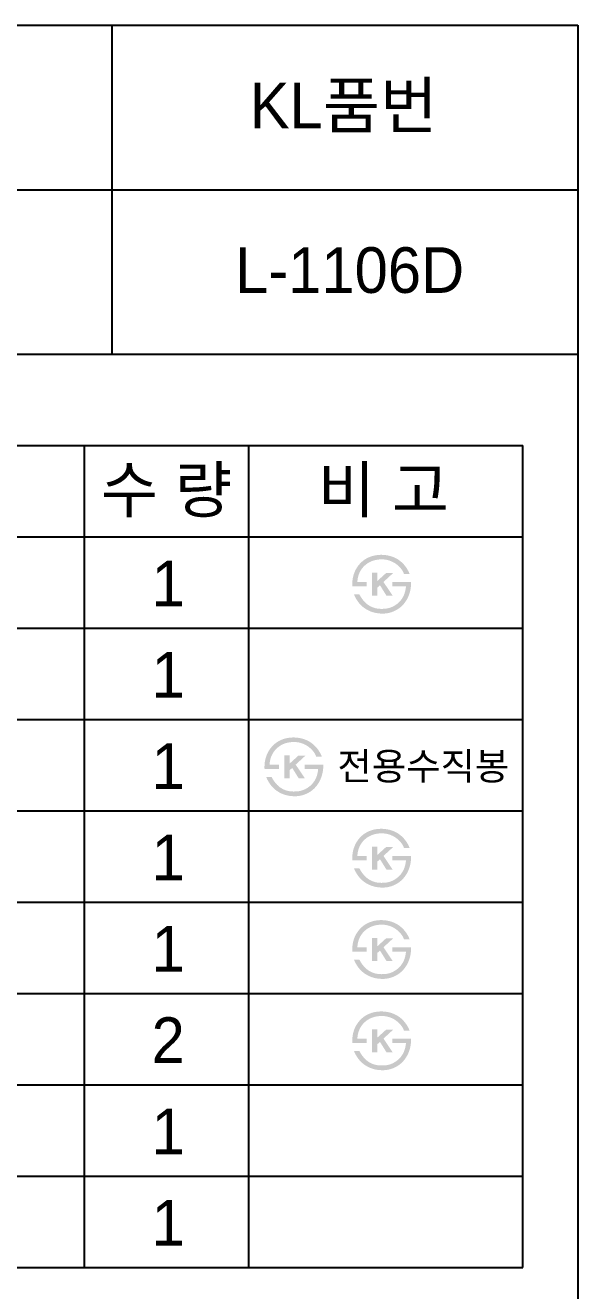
# Model space of a CAD drawing. Header units: millimetres. Extents: x 0 to 5723, y -67 to 2530.
# Drawn here: x 5421 to 5723, y 1837 to 2530 of the extents above; entities that cross this region are included whole.
import ezdxf
from ezdxf.enums import TextEntityAlignment as Align

# ---------------------------------------------------------------- set-up
doc = ezdxf.new("R2010")
doc.units = ezdxf.units.MM
doc.layers.add('TEXT', color=7, linetype='Continuous')
doc.layers.add('도각라인', color=255, linetype='Continuous')
doc.styles.add('타이틀', font='H2GTRM.TTF', dxfattribs={"height": 25})

msp = doc.modelspace()

# ---------------------------------------------------------------- hatches: boundary and pattern name
at = {"layer": 'TEXT'}
for points in [[(5600.05, 2222.79), (5600.03, 2223.2), (5600.02, 2223.61), (5600.02, 2224.02), (5600.02, 2224.42), (5600.04, 2224.83), (5600.06, 2225.23), (5600.09, 2225.63), (5600.13, 2226.03), (5600.18, 2226.42), (5600.24, 2226.82), (5600.31, 2227.21), (5600.38, 2227.6), (5600.46, 2227.99), (5600.55, 2228.37), (5600.65, 2228.76), (5600.76, 2229.14), (5600.88, 2229.52), (5601.01, 2229.9), (5601.15, 2230.28), (5601.3, 2230.65), (5601.45, 2231.01), (5601.61, 2231.37), (5601.78, 2231.72), (5601.96, 2232.07), (5602.15, 2232.41), (5602.35, 2232.74), (5602.55, 2233.07), (5602.76, 2233.39), (5602.98, 2233.71), (5603.21, 2234.02), (5603.45, 2234.32), (5603.95, 2234.94), (5604.22, 2235.24), (5604.5, 2235.54), (5604.78, 2235.83), (5605.07, 2236.1), (5605.36, 2236.37), (5605.67, 2236.63), (5605.98, 2236.88), (5606.3, 2237.12), (5606.62, 2237.36), (5606.95, 2237.58), (5607.29, 2237.79), (5607.64, 2238), (5607.99, 2238.2), (5608.35, 2238.38), (5608.72, 2238.56), (5609.12, 2238.74), (5609.53, 2238.91), (5609.94, 2239.07), (5610.37, 2239.22), (5610.79, 2239.36), (5611.23, 2239.48), (5611.66, 2239.59), (5612.11, 2239.7), (5612.56, 2239.79), (5613.02, 2239.87), (5613.48, 2239.93), (5613.95, 2239.99), (5614.43, 2240.03), (5614.91, 2240.07), (5615.4, 2240.09), (5615.89, 2240.1), (5616.65, 2240.08), (5617.03, 2240.06), (5617.4, 2240.03), (5617.77, 2240), (5618.13, 2239.96), (5618.49, 2239.91), (5618.85, 2239.86), (5619.2, 2239.8), (5619.55, 2239.74), (5619.89, 2239.66), (5620.23, 2239.59), (5620.57, 2239.5), (5620.9, 2239.41), (5621.23, 2239.32), (5621.56, 2239.21), (5621.88, 2239.1), (5622.2, 2238.99), (5622.51, 2238.87), (5622.82, 2238.74), (5623.13, 2238.6), (5623.43, 2238.46), (5623.73, 2238.31), (5624.03, 2238.16), (5624.32, 2238), (5624.61, 2237.83), (5624.89, 2237.66), (5625.17, 2237.48), (5625.45, 2237.29), (5625.72, 2237.1), (5625.99, 2236.9), (5626.25, 2236.7), (5626.67, 2236.35), (5627.08, 2236), (5627.48, 2235.62), (5627.86, 2235.24), (5628.23, 2234.84), (5628.59, 2234.42), (5628.93, 2234), (5629.26, 2233.56), (5629.58, 2233.1), (5629.89, 2232.63), (5630.19, 2232.15), (5630.47, 2231.65), (5630.74, 2231.14), (5630.99, 2230.62), (5631.24, 2230.08), (5631.47, 2229.53), (5631.47, 2229.53), (5628.37, 2229.53), (5628.37, 2229.53), (5628.31, 2229.71), (5628.24, 2229.88), (5628.17, 2230.06), (5628.1, 2230.23), (5628.02, 2230.4), (5627.94, 2230.57), (5627.86, 2230.74), (5627.77, 2230.91), (5627.68, 2231.08), (5627.59, 2231.25), (5627.49, 2231.41), (5627.38, 2231.58), (5627.28, 2231.74), (5627.16, 2231.91), (5627.05, 2232.07), (5626.93, 2232.23), (5626.81, 2232.39), (5626.68, 2232.55), (5626.42, 2232.87), (5626.14, 2233.19), (5625.84, 2233.5), (5625.53, 2233.81), (5625.2, 2234.11), (5624.86, 2234.41), (5624.5, 2234.71), (5624.27, 2234.89), (5624.04, 2235.06), (5623.8, 2235.23), (5623.57, 2235.39), (5623.33, 2235.54), (5623.09, 2235.69), (5622.85, 2235.84), (5622.6, 2235.97), (5622.35, 2236.11), (5622.11, 2236.23), (5621.86, 2236.35), (5621.6, 2236.47), (5621.35, 2236.58), (5621.09, 2236.68), (5620.84, 2236.78), (5620.58, 2236.88), (5620.32, 2236.96), (5620.05, 2237.05), (5619.79, 2237.12), (5619.52, 2237.19), (5619.25, 2237.26), (5618.98, 2237.32), (5618.71, 2237.37), (5618.43, 2237.42), (5618.16, 2237.46), (5617.88, 2237.5), (5617.6, 2237.53), (5617.31, 2237.55), (5617.03, 2237.57), (5616.74, 2237.59), (5616.46, 2237.6), (5616.17, 2237.6), (5615.82, 2237.6), (5615.47, 2237.59), (5615.13, 2237.57), (5614.8, 2237.55), (5614.46, 2237.52), (5614.14, 2237.48), (5613.81, 2237.44), (5613.49, 2237.39), (5613.17, 2237.33), (5612.86, 2237.27), (5612.55, 2237.2), (5612.24, 2237.13), (5611.94, 2237.05), (5611.64, 2236.96), (5611.34, 2236.86), (5611.05, 2236.76), (5610.76, 2236.66), (5610.48, 2236.54), (5610.2, 2236.42), (5609.92, 2236.29), (5609.65, 2236.16), (5609.38, 2236.02), (5609.11, 2235.87), (5608.85, 2235.72), (5608.59, 2235.56), (5608.34, 2235.39), (5608.09, 2235.22), (5607.84, 2235.04), (5607.6, 2234.86), (5607.36, 2234.66), (5607.12, 2234.46), (5606.89, 2234.26), (5606.66, 2234.04), (5606.43, 2233.82), (5606.21, 2233.59), (5606, 2233.36), (5605.79, 2233.13), (5605.59, 2232.89), (5605.4, 2232.64), (5605.21, 2232.39), (5605.04, 2232.14), (5604.86, 2231.89), (5604.7, 2231.62), (5604.54, 2231.36), (5604.39, 2231.09), (5604.24, 2230.82), (5604.11, 2230.54), (5603.97, 2230.25), (5603.85, 2229.97), (5603.73, 2229.68), (5603.62, 2229.38), (5603.52, 2229.08), (5603.42, 2228.78), (5603.33, 2228.47), (5603.25, 2228.15), (5603.17, 2227.84), (5603.1, 2227.51), (5603.04, 2227.19), (5602.98, 2226.86), (5602.93, 2226.52), (5602.89, 2226.18), (5602.85, 2225.84), (5602.82, 2225.49), (5602.8, 2225.14), (5602.8, 2225.14), (5607.98, 2225.14), (5607.98, 2225.14), (5607.98, 2225.14), (5607.98, 2222.79), (5607.98, 2222.79), (5607.98, 2222.79), (5600.05, 2222.79)], [(5632.22, 2225.14), (5632.22, 2224.7), (5632.22, 2224.26), (5632.2, 2223.83), (5632.18, 2223.4), (5632.15, 2222.97), (5632.11, 2222.54), (5632.05, 2222.12), (5631.99, 2221.69), (5631.92, 2221.28), (5631.84, 2220.86), (5631.75, 2220.44), (5631.66, 2220.03), (5631.55, 2219.62), (5631.43, 2219.22), (5631.3, 2218.81), (5631.17, 2218.41), (5631.03, 2218.03), (5630.88, 2217.65), (5630.72, 2217.27), (5630.56, 2216.9), (5630.39, 2216.54), (5630.21, 2216.18), (5630.02, 2215.83), (5629.83, 2215.49), (5629.62, 2215.15), (5629.41, 2214.81), (5629.19, 2214.49), (5628.97, 2214.16), (5628.73, 2213.85), (5628.49, 2213.54), (5628.24, 2213.23), (5627.98, 2212.93), (5627.71, 2212.64), (5627.43, 2212.36), (5627.15, 2212.08), (5626.87, 2211.82), (5626.58, 2211.56), (5626.28, 2211.31), (5625.98, 2211.07), (5625.67, 2210.84), (5625.35, 2210.61), (5625.03, 2210.4), (5624.71, 2210.19), (5624.38, 2209.99), (5624.04, 2209.8), (5623.7, 2209.62), (5623.35, 2209.45), (5622.99, 2209.28), (5622.63, 2209.12), (5622.26, 2208.97), (5621.88, 2208.82), (5621.51, 2208.69), (5621.13, 2208.57), (5620.75, 2208.46), (5620.36, 2208.36), (5619.98, 2208.27), (5619.59, 2208.19), (5619.19, 2208.12), (5618.8, 2208.06), (5618.4, 2208.02), (5618, 2207.98), (5617.59, 2207.95), (5617.18, 2207.94), (5616.77, 2207.93), (5616.11, 2207.94), (5615.45, 2207.96), (5614.81, 2208.01), (5614.17, 2208.08), (5613.55, 2208.17), (5613.24, 2208.22), (5612.93, 2208.28), (5612.63, 2208.34), (5612.33, 2208.4), (5612.03, 2208.48), (5611.74, 2208.55), (5611.45, 2208.64), (5611.16, 2208.73), (5610.87, 2208.82), (5610.58, 2208.92), (5610.3, 2209.02), (5610.02, 2209.13), (5609.74, 2209.24), (5609.47, 2209.36), (5609.2, 2209.48), (5608.93, 2209.61), (5608.66, 2209.75), (5608.39, 2209.89), (5608.13, 2210.03), (5607.87, 2210.18), (5607.62, 2210.34), (5607.09, 2210.67), (5606.83, 2210.85), (5606.57, 2211.03), (5606.32, 2211.22), (5606.07, 2211.41), (5605.82, 2211.61), (5605.58, 2211.81), (5605.34, 2212.02), (5605.11, 2212.24), (5604.88, 2212.45), (5604.66, 2212.68), (5604.44, 2212.9), (5604.22, 2213.14), (5604.01, 2213.37), (5603.8, 2213.62), (5603.6, 2213.86), (5603.4, 2214.12), (5603.21, 2214.37), (5603.02, 2214.63), (5602.84, 2214.9), (5602.66, 2215.17), (5602.48, 2215.45), (5602.31, 2215.73), (5602.14, 2216.02), (5601.98, 2216.31), (5601.82, 2216.61), (5601.66, 2216.91), (5601.51, 2217.21), (5601.22, 2217.84), (5600.95, 2218.49), (5600.95, 2218.49), (5603.9, 2218.49), (5603.9, 2218.49), (5604.13, 2218.06), (5604.36, 2217.65), (5604.6, 2217.25), (5604.84, 2216.86), (5605.09, 2216.48), (5605.35, 2216.11), (5605.6, 2215.75), (5605.87, 2215.41), (5606.14, 2215.08), (5606.41, 2214.76), (5606.69, 2214.45), (5606.98, 2214.15), (5607.27, 2213.87), (5607.57, 2213.6), (5607.87, 2213.33), (5608.17, 2213.08), (5608.4, 2212.91), (5608.63, 2212.74), (5608.86, 2212.58), (5609.09, 2212.43), (5609.33, 2212.28), (5609.57, 2212.14), (5609.81, 2212), (5610.06, 2211.87), (5610.31, 2211.74), (5610.56, 2211.63), (5610.81, 2211.51), (5611.07, 2211.41), (5611.33, 2211.31), (5611.59, 2211.21), (5611.86, 2211.12), (5612.13, 2211.04), (5612.4, 2210.96), (5612.67, 2210.89), (5612.95, 2210.83), (5613.23, 2210.77), (5613.51, 2210.72), (5613.79, 2210.67), (5614.08, 2210.63), (5614.37, 2210.59), (5614.66, 2210.57), (5614.96, 2210.54), (5615.26, 2210.53), (5615.56, 2210.52), (5615.86, 2210.51), (5616.17, 2210.51), (5616.48, 2210.52), (5617.34, 2210.54), (5617.61, 2210.56), (5617.88, 2210.58), (5618.15, 2210.6), (5618.42, 2210.63), (5618.68, 2210.67), (5618.95, 2210.71), (5619.21, 2210.76), (5619.47, 2210.81), (5619.73, 2210.87), (5619.99, 2210.93), (5620.24, 2211), (5620.49, 2211.08), (5620.75, 2211.16), (5621, 2211.25), (5621.25, 2211.34), (5621.49, 2211.44), (5621.74, 2211.54), (5621.98, 2211.65), (5622.22, 2211.76), (5622.46, 2211.88), (5622.7, 2212.01), (5622.94, 2212.14), (5623.17, 2212.27), (5623.41, 2212.42), (5623.64, 2212.56), (5623.87, 2212.72), (5624.1, 2212.88), (5624.32, 2213.04), (5624.55, 2213.21), (5624.77, 2213.38), (5625.03, 2213.6), (5625.28, 2213.82), (5625.52, 2214.05), (5625.75, 2214.28), (5625.98, 2214.51), (5626.2, 2214.76), (5626.41, 2215), (5626.62, 2215.25), (5626.82, 2215.51), (5627.01, 2215.77), (5627.19, 2216.04), (5627.37, 2216.31), (5627.54, 2216.58), (5627.71, 2216.86), (5627.86, 2217.15), (5628.01, 2217.44), (5628.15, 2217.74), (5628.29, 2218.04), (5628.41, 2218.35), (5628.53, 2218.66), (5628.65, 2218.97), (5628.75, 2219.3), (5628.85, 2219.62), (5628.94, 2219.95), (5629.03, 2220.29), (5629.1, 2220.63), (5629.17, 2220.98), (5629.24, 2221.33), (5629.29, 2221.69), (5629.34, 2222.05), (5629.38, 2222.42), (5629.42, 2222.79), (5629.42, 2222.79), (5621.99, 2222.79), (5621.99, 2222.79), (5621.99, 2222.79), (5621.99, 2225.14), (5621.99, 2225.14), (5621.99, 2225.14), (5632.22, 2225.14)], [(5613.81, 2225.83), (5618.61, 2230.18), (5622.48, 2230.18), (5617.11, 2225.23), (5622.14, 2217.72), (5618.76, 2217.72), (5615.2, 2223.43), (5613.81, 2222.19), (5613.81, 2217.72), (5610.86, 2217.72), (5610.86, 2230.29), (5613.81, 2230.29)], [(5551.98, 2122.79), (5551.96, 2123.2), (5551.95, 2123.61), (5551.95, 2124.02), (5551.96, 2124.42), (5551.97, 2124.83), (5552, 2125.23), (5552.03, 2125.63), (5552.07, 2126.03), (5552.12, 2126.42), (5552.17, 2126.82), (5552.24, 2127.21), (5552.31, 2127.6), (5552.4, 2127.99), (5552.49, 2128.37), (5552.59, 2128.76), (5552.7, 2129.14), (5552.82, 2129.52), (5552.95, 2129.9), (5553.08, 2130.28), (5553.23, 2130.65), (5553.38, 2131.01), (5553.55, 2131.37), (5553.72, 2131.72), (5553.9, 2132.07), (5554.08, 2132.41), (5554.28, 2132.74), (5554.48, 2133.07), (5554.69, 2133.39), (5554.91, 2133.71), (5555.14, 2134.02), (5555.38, 2134.32), (5555.88, 2134.94), (5556.15, 2135.24), (5556.43, 2135.54), (5556.71, 2135.83), (5557, 2136.1), (5557.3, 2136.37), (5557.6, 2136.63), (5557.91, 2136.88), (5558.23, 2137.12), (5558.55, 2137.36), (5558.89, 2137.58), (5559.22, 2137.79), (5559.57, 2138), (5559.92, 2138.2), (5560.28, 2138.38), (5560.65, 2138.56), (5561.05, 2138.74), (5561.46, 2138.91), (5561.88, 2139.07), (5562.3, 2139.22), (5562.72, 2139.36), (5563.16, 2139.48), (5563.6, 2139.59), (5564.04, 2139.7), (5564.49, 2139.79), (5564.95, 2139.87), (5565.41, 2139.93), (5565.88, 2139.99), (5566.36, 2140.03), (5566.84, 2140.07), (5567.33, 2140.09), (5567.82, 2140.1), (5568.58, 2140.08), (5568.96, 2140.06), (5569.33, 2140.03), (5569.7, 2140), (5570.06, 2139.96), (5570.42, 2139.91), (5570.78, 2139.86), (5571.13, 2139.8), (5571.48, 2139.74), (5571.82, 2139.66), (5572.16, 2139.59), (5572.5, 2139.5), (5572.83, 2139.41), (5573.16, 2139.32), (5573.49, 2139.21), (5573.81, 2139.1), (5574.13, 2138.99), (5574.44, 2138.87), (5574.75, 2138.74), (5575.06, 2138.6), (5575.36, 2138.46), (5575.66, 2138.31), (5575.96, 2138.16), (5576.25, 2138), (5576.54, 2137.83), (5576.82, 2137.66), (5577.1, 2137.48), (5577.38, 2137.29), (5577.65, 2137.1), (5577.92, 2136.9), (5578.19, 2136.7), (5578.61, 2136.35), (5579.01, 2136), (5579.41, 2135.62), (5579.79, 2135.24), (5580.16, 2134.84), (5580.52, 2134.42), (5580.86, 2134), (5581.2, 2133.56), (5581.52, 2133.1), (5581.82, 2132.63), (5582.12, 2132.15), (5582.4, 2131.65), (5582.67, 2131.14), (5582.93, 2130.62), (5583.17, 2130.08), (5583.4, 2129.53), (5583.4, 2129.53), (5580.3, 2129.53), (5580.3, 2129.53), (5580.24, 2129.71), (5580.17, 2129.88), (5580.11, 2130.06), (5580.03, 2130.23), (5579.96, 2130.4), (5579.88, 2130.57), (5579.79, 2130.74), (5579.71, 2130.91), (5579.61, 2131.08), (5579.52, 2131.25), (5579.42, 2131.41), (5579.32, 2131.58), (5579.21, 2131.74), (5579.1, 2131.91), (5578.98, 2132.07), (5578.86, 2132.23), (5578.74, 2132.39), (5578.61, 2132.55), (5578.35, 2132.87), (5578.07, 2133.19), (5577.77, 2133.5), (5577.46, 2133.81), (5577.14, 2134.11), (5576.79, 2134.41), (5576.43, 2134.71), (5576.2, 2134.89), (5575.97, 2135.06), (5575.74, 2135.23), (5575.5, 2135.39), (5575.26, 2135.54), (5575.02, 2135.69), (5574.78, 2135.84), (5574.53, 2135.97), (5574.29, 2136.11), (5574.04, 2136.23), (5573.79, 2136.35), (5573.54, 2136.47), (5573.28, 2136.58), (5573.03, 2136.68), (5572.77, 2136.78), (5572.51, 2136.88), (5572.25, 2136.96), (5571.99, 2137.05), (5571.72, 2137.12), (5571.45, 2137.19), (5571.18, 2137.26), (5570.91, 2137.32), (5570.64, 2137.37), (5570.36, 2137.42), (5570.09, 2137.46), (5569.81, 2137.5), (5569.53, 2137.53), (5569.25, 2137.55), (5568.96, 2137.57), (5568.68, 2137.59), (5568.39, 2137.6), (5568.1, 2137.6), (5567.75, 2137.6), (5567.41, 2137.59), (5567.07, 2137.57), (5566.73, 2137.55), (5566.4, 2137.52), (5566.07, 2137.48), (5565.74, 2137.44), (5565.42, 2137.39), (5565.1, 2137.33), (5564.79, 2137.27), (5564.48, 2137.2), (5564.17, 2137.13), (5563.87, 2137.05), (5563.57, 2136.96), (5563.27, 2136.86), (5562.98, 2136.76), (5562.69, 2136.66), (5562.41, 2136.54), (5562.13, 2136.42), (5561.85, 2136.29), (5561.58, 2136.16), (5561.31, 2136.02), (5561.05, 2135.87), (5560.78, 2135.72), (5560.53, 2135.56), (5560.27, 2135.39), (5560.02, 2135.22), (5559.77, 2135.04), (5559.53, 2134.86), (5559.29, 2134.66), (5559.06, 2134.46), (5558.82, 2134.26), (5558.59, 2134.04), (5558.36, 2133.82), (5558.14, 2133.59), (5557.93, 2133.36), (5557.73, 2133.13), (5557.53, 2132.89), (5557.33, 2132.64), (5557.15, 2132.39), (5556.97, 2132.14), (5556.8, 2131.89), (5556.63, 2131.62), (5556.47, 2131.36), (5556.32, 2131.09), (5556.18, 2130.82), (5556.04, 2130.54), (5555.91, 2130.25), (5555.78, 2129.97), (5555.67, 2129.68), (5555.55, 2129.38), (5555.45, 2129.08), (5555.35, 2128.78), (5555.26, 2128.47), (5555.18, 2128.15), (5555.1, 2127.84), (5555.03, 2127.51), (5554.97, 2127.19), (5554.91, 2126.86), (5554.86, 2126.52), (5554.82, 2126.18), (5554.79, 2125.84), (5554.76, 2125.49), (5554.73, 2125.14), (5554.74, 2125.14), (5559.91, 2125.14), (5559.91, 2125.14), (5559.91, 2125.14), (5559.91, 2122.79), (5559.91, 2122.79), (5559.91, 2122.79), (5551.98, 2122.79)], [(5565.74, 2125.83), (5570.54, 2130.18), (5574.41, 2130.18), (5569.04, 2125.23), (5574.07, 2117.72), (5570.69, 2117.72), (5567.13, 2123.43), (5565.74, 2122.19), (5565.74, 2117.72), (5562.79, 2117.72), (5562.79, 2130.29), (5565.74, 2130.29)], [(5584.15, 2125.14), (5584.16, 2124.7), (5584.15, 2124.26), (5584.14, 2123.83), (5584.11, 2123.4), (5584.08, 2122.97), (5584.04, 2122.54), (5583.99, 2122.12), (5583.93, 2121.69), (5583.86, 2121.28), (5583.78, 2120.86), (5583.69, 2120.44), (5583.59, 2120.03), (5583.48, 2119.62), (5583.36, 2119.22), (5583.24, 2118.81), (5583.1, 2118.41), (5582.96, 2118.03), (5582.81, 2117.65), (5582.66, 2117.27), (5582.49, 2116.9), (5582.32, 2116.54), (5582.14, 2116.18), (5581.95, 2115.83), (5581.76, 2115.49), (5581.56, 2115.15), (5581.34, 2114.81), (5581.13, 2114.49), (5580.9, 2114.16), (5580.66, 2113.85), (5580.42, 2113.54), (5580.17, 2113.23), (5579.91, 2112.93), (5579.64, 2112.64), (5579.37, 2112.36), (5579.09, 2112.08), (5578.8, 2111.82), (5578.51, 2111.56), (5578.21, 2111.31), (5577.91, 2111.07), (5577.6, 2110.84), (5577.29, 2110.61), (5576.97, 2110.4), (5576.64, 2110.19), (5576.31, 2109.99), (5575.97, 2109.8), (5575.63, 2109.62), (5575.28, 2109.45), (5574.93, 2109.28), (5574.56, 2109.12), (5574.19, 2108.97), (5573.82, 2108.82), (5573.44, 2108.69), (5573.06, 2108.57), (5572.68, 2108.46), (5572.3, 2108.36), (5571.91, 2108.27), (5571.52, 2108.19), (5571.13, 2108.12), (5570.73, 2108.06), (5570.33, 2108.02), (5569.93, 2107.98), (5569.52, 2107.95), (5569.12, 2107.94), (5568.71, 2107.93), (5568.04, 2107.94), (5567.38, 2107.96), (5566.74, 2108.01), (5566.11, 2108.08), (5565.48, 2108.17), (5565.17, 2108.22), (5564.87, 2108.28), (5564.56, 2108.34), (5564.26, 2108.4), (5563.97, 2108.48), (5563.67, 2108.55), (5563.38, 2108.64), (5563.09, 2108.73), (5562.8, 2108.82), (5562.52, 2108.92), (5562.23, 2109.02), (5561.95, 2109.13), (5561.68, 2109.24), (5561.4, 2109.36), (5561.13, 2109.48), (5560.86, 2109.61), (5560.59, 2109.75), (5560.33, 2109.89), (5560.06, 2110.03), (5559.8, 2110.18), (5559.55, 2110.34), (5559.03, 2110.67), (5558.76, 2110.85), (5558.5, 2111.03), (5558.25, 2111.22), (5558, 2111.41), (5557.75, 2111.61), (5557.51, 2111.81), (5557.28, 2112.02), (5557.04, 2112.24), (5556.81, 2112.45), (5556.59, 2112.68), (5556.37, 2112.9), (5556.16, 2113.14), (5555.94, 2113.37), (5555.74, 2113.62), (5555.53, 2113.86), (5555.34, 2114.12), (5555.14, 2114.37), (5554.95, 2114.63), (5554.77, 2114.9), (5554.59, 2115.17), (5554.41, 2115.45), (5554.24, 2115.73), (5554.07, 2116.02), (5553.91, 2116.31), (5553.75, 2116.61), (5553.59, 2116.91), (5553.44, 2117.21), (5553.15, 2117.84), (5552.88, 2118.49), (5552.88, 2118.49), (5555.83, 2118.49), (5555.84, 2118.49), (5556.06, 2118.06), (5556.3, 2117.65), (5556.53, 2117.25), (5556.78, 2116.86), (5557.03, 2116.48), (5557.28, 2116.11), (5557.54, 2115.75), (5557.8, 2115.41), (5558.07, 2115.08), (5558.35, 2114.76), (5558.63, 2114.45), (5558.91, 2114.15), (5559.2, 2113.87), (5559.5, 2113.6), (5559.8, 2113.33), (5560.11, 2113.08), (5560.33, 2112.91), (5560.56, 2112.74), (5560.79, 2112.58), (5561.03, 2112.43), (5561.26, 2112.28), (5561.5, 2112.14), (5561.75, 2112), (5561.99, 2111.87), (5562.24, 2111.74), (5562.49, 2111.63), (5562.75, 2111.51), (5563, 2111.41), (5563.26, 2111.31), (5563.53, 2111.21), (5563.79, 2111.12), (5564.06, 2111.04), (5564.33, 2110.96), (5564.6, 2110.89), (5564.88, 2110.83), (5565.16, 2110.77), (5565.44, 2110.72), (5565.73, 2110.67), (5566.01, 2110.63), (5566.3, 2110.59), (5566.6, 2110.57), (5566.89, 2110.54), (5567.19, 2110.53), (5567.49, 2110.52), (5567.8, 2110.51), (5568.1, 2110.51), (5568.41, 2110.52), (5569.27, 2110.54), (5569.54, 2110.56), (5569.82, 2110.58), (5570.08, 2110.6), (5570.35, 2110.63), (5570.62, 2110.67), (5570.88, 2110.71), (5571.14, 2110.76), (5571.4, 2110.81), (5571.66, 2110.87), (5571.92, 2110.93), (5572.17, 2111), (5572.43, 2111.08), (5572.68, 2111.16), (5572.93, 2111.25), (5573.18, 2111.34), (5573.42, 2111.44), (5573.67, 2111.54), (5573.91, 2111.65), (5574.16, 2111.76), (5574.4, 2111.88), (5574.63, 2112.01), (5574.87, 2112.14), (5575.11, 2112.27), (5575.34, 2112.42), (5575.57, 2112.56), (5575.8, 2112.72), (5576.03, 2112.88), (5576.26, 2113.04), (5576.48, 2113.21), (5576.7, 2113.38), (5576.96, 2113.6), (5577.21, 2113.82), (5577.45, 2114.05), (5577.69, 2114.28), (5577.91, 2114.51), (5578.13, 2114.76), (5578.35, 2115), (5578.55, 2115.25), (5578.75, 2115.51), (5578.94, 2115.77), (5579.13, 2116.04), (5579.31, 2116.31), (5579.48, 2116.58), (5579.64, 2116.86), (5579.79, 2117.15), (5579.94, 2117.44), (5580.09, 2117.74), (5580.22, 2118.04), (5580.35, 2118.35), (5580.47, 2118.66), (5580.58, 2118.97), (5580.69, 2119.3), (5580.78, 2119.62), (5580.88, 2119.95), (5580.96, 2120.29), (5581.04, 2120.63), (5581.11, 2120.98), (5581.17, 2121.33), (5581.23, 2121.69), (5581.27, 2122.05), (5581.32, 2122.42), (5581.35, 2122.79), (5581.35, 2122.79), (5573.92, 2122.79), (5573.92, 2122.79), (5573.92, 2122.79), (5573.92, 2125.14), (5573.92, 2125.14), (5573.92, 2125.14), (5584.15, 2125.14)], [(5600.05, 2072.79), (5600.03, 2073.2), (5600.02, 2073.61), (5600.02, 2074.02), (5600.02, 2074.42), (5600.04, 2074.83), (5600.06, 2075.23), (5600.09, 2075.63), (5600.13, 2076.03), (5600.18, 2076.42), (5600.24, 2076.82), (5600.31, 2077.21), (5600.38, 2077.6), (5600.46, 2077.99), (5600.55, 2078.37), (5600.65, 2078.76), (5600.76, 2079.14), (5600.88, 2079.52), (5601.01, 2079.9), (5601.15, 2080.28), (5601.3, 2080.65), (5601.45, 2081.01), (5601.61, 2081.37), (5601.78, 2081.72), (5601.96, 2082.07), (5602.15, 2082.41), (5602.35, 2082.74), (5602.55, 2083.07), (5602.76, 2083.39), (5602.98, 2083.71), (5603.21, 2084.02), (5603.45, 2084.32), (5603.95, 2084.94), (5604.22, 2085.24), (5604.5, 2085.54), (5604.78, 2085.83), (5605.07, 2086.1), (5605.36, 2086.37), (5605.67, 2086.63), (5605.98, 2086.88), (5606.3, 2087.12), (5606.62, 2087.36), (5606.95, 2087.58), (5607.29, 2087.79), (5607.64, 2088), (5607.99, 2088.2), (5608.35, 2088.38), (5608.72, 2088.56), (5609.12, 2088.74), (5609.53, 2088.91), (5609.94, 2089.07), (5610.37, 2089.22), (5610.79, 2089.36), (5611.23, 2089.48), (5611.66, 2089.59), (5612.11, 2089.7), (5612.56, 2089.79), (5613.02, 2089.87), (5613.48, 2089.93), (5613.95, 2089.99), (5614.43, 2090.03), (5614.91, 2090.07), (5615.4, 2090.09), (5615.89, 2090.1), (5616.65, 2090.08), (5617.03, 2090.06), (5617.4, 2090.03), (5617.77, 2090), (5618.13, 2089.96), (5618.49, 2089.91), (5618.85, 2089.86), (5619.2, 2089.8), (5619.55, 2089.74), (5619.89, 2089.66), (5620.23, 2089.59), (5620.57, 2089.5), (5620.9, 2089.41), (5621.23, 2089.32), (5621.56, 2089.21), (5621.88, 2089.1), (5622.2, 2088.99), (5622.51, 2088.87), (5622.82, 2088.74), (5623.13, 2088.6), (5623.43, 2088.46), (5623.73, 2088.31), (5624.03, 2088.16), (5624.32, 2088), (5624.61, 2087.83), (5624.89, 2087.66), (5625.17, 2087.48), (5625.45, 2087.29), (5625.72, 2087.1), (5625.99, 2086.9), (5626.25, 2086.7), (5626.67, 2086.35), (5627.08, 2086), (5627.48, 2085.62), (5627.86, 2085.24), (5628.23, 2084.84), (5628.59, 2084.42), (5628.93, 2084), (5629.26, 2083.56), (5629.58, 2083.1), (5629.89, 2082.63), (5630.19, 2082.15), (5630.47, 2081.65), (5630.74, 2081.14), (5630.99, 2080.62), (5631.24, 2080.08), (5631.47, 2079.53), (5631.47, 2079.53), (5628.37, 2079.53), (5628.37, 2079.53), (5628.31, 2079.71), (5628.24, 2079.88), (5628.17, 2080.06), (5628.1, 2080.23), (5628.02, 2080.4), (5627.94, 2080.57), (5627.86, 2080.74), (5627.77, 2080.91), (5627.68, 2081.08), (5627.59, 2081.25), (5627.49, 2081.41), (5627.38, 2081.58), (5627.28, 2081.74), (5627.16, 2081.91), (5627.05, 2082.07), (5626.93, 2082.23), (5626.81, 2082.39), (5626.68, 2082.55), (5626.42, 2082.87), (5626.14, 2083.19), (5625.84, 2083.5), (5625.53, 2083.81), (5625.2, 2084.11), (5624.86, 2084.41), (5624.5, 2084.71), (5624.27, 2084.89), (5624.04, 2085.06), (5623.8, 2085.23), (5623.57, 2085.39), (5623.33, 2085.54), (5623.09, 2085.69), (5622.85, 2085.84), (5622.6, 2085.97), (5622.35, 2086.11), (5622.11, 2086.23), (5621.86, 2086.35), (5621.6, 2086.47), (5621.35, 2086.58), (5621.09, 2086.68), (5620.84, 2086.78), (5620.58, 2086.88), (5620.32, 2086.96), (5620.05, 2087.05), (5619.79, 2087.12), (5619.52, 2087.19), (5619.25, 2087.26), (5618.98, 2087.32), (5618.71, 2087.37), (5618.43, 2087.42), (5618.16, 2087.46), (5617.88, 2087.5), (5617.6, 2087.53), (5617.31, 2087.55), (5617.03, 2087.57), (5616.74, 2087.59), (5616.46, 2087.6), (5616.17, 2087.6), (5615.82, 2087.6), (5615.47, 2087.59), (5615.13, 2087.57), (5614.8, 2087.55), (5614.46, 2087.52), (5614.14, 2087.48), (5613.81, 2087.44), (5613.49, 2087.39), (5613.17, 2087.33), (5612.86, 2087.27), (5612.55, 2087.2), (5612.24, 2087.13), (5611.94, 2087.05), (5611.64, 2086.96), (5611.34, 2086.86), (5611.05, 2086.76), (5610.76, 2086.66), (5610.48, 2086.54), (5610.2, 2086.42), (5609.92, 2086.29), (5609.65, 2086.16), (5609.38, 2086.02), (5609.11, 2085.87), (5608.85, 2085.72), (5608.59, 2085.56), (5608.34, 2085.39), (5608.09, 2085.22), (5607.84, 2085.04), (5607.6, 2084.86), (5607.36, 2084.66), (5607.12, 2084.46), (5606.89, 2084.26), (5606.66, 2084.04), (5606.43, 2083.82), (5606.21, 2083.59), (5606, 2083.36), (5605.79, 2083.13), (5605.59, 2082.89), (5605.4, 2082.64), (5605.21, 2082.39), (5605.04, 2082.14), (5604.86, 2081.89), (5604.7, 2081.62), (5604.54, 2081.36), (5604.39, 2081.09), (5604.24, 2080.82), (5604.11, 2080.54), (5603.97, 2080.25), (5603.85, 2079.97), (5603.73, 2079.68), (5603.62, 2079.38), (5603.52, 2079.08), (5603.42, 2078.78), (5603.33, 2078.47), (5603.25, 2078.15), (5603.17, 2077.84), (5603.1, 2077.51), (5603.04, 2077.19), (5602.98, 2076.86), (5602.93, 2076.52), (5602.89, 2076.18), (5602.85, 2075.84), (5602.82, 2075.49), (5602.8, 2075.14), (5602.8, 2075.14), (5607.98, 2075.14), (5607.98, 2075.14), (5607.98, 2075.14), (5607.98, 2072.79), (5607.98, 2072.79), (5607.98, 2072.79), (5600.05, 2072.79)], [(5613.81, 2075.83), (5618.61, 2080.18), (5622.48, 2080.18), (5617.11, 2075.23), (5622.14, 2067.72), (5618.76, 2067.72), (5615.2, 2073.43), (5613.81, 2072.19), (5613.81, 2067.72), (5610.86, 2067.72), (5610.86, 2080.29), (5613.81, 2080.29)], [(5632.22, 2075.14), (5632.22, 2074.7), (5632.22, 2074.26), (5632.2, 2073.83), (5632.18, 2073.4), (5632.15, 2072.97), (5632.11, 2072.54), (5632.05, 2072.12), (5631.99, 2071.69), (5631.92, 2071.28), (5631.84, 2070.86), (5631.75, 2070.44), (5631.66, 2070.03), (5631.55, 2069.62), (5631.43, 2069.22), (5631.3, 2068.81), (5631.17, 2068.41), (5631.03, 2068.03), (5630.88, 2067.65), (5630.72, 2067.27), (5630.56, 2066.9), (5630.39, 2066.54), (5630.21, 2066.18), (5630.02, 2065.83), (5629.83, 2065.49), (5629.62, 2065.15), (5629.41, 2064.81), (5629.19, 2064.49), (5628.97, 2064.16), (5628.73, 2063.85), (5628.49, 2063.54), (5628.24, 2063.23), (5627.98, 2062.93), (5627.71, 2062.64), (5627.43, 2062.36), (5627.15, 2062.08), (5626.87, 2061.82), (5626.58, 2061.56), (5626.28, 2061.31), (5625.98, 2061.07), (5625.67, 2060.84), (5625.35, 2060.61), (5625.03, 2060.4), (5624.71, 2060.19), (5624.38, 2059.99), (5624.04, 2059.8), (5623.7, 2059.62), (5623.35, 2059.45), (5622.99, 2059.28), (5622.63, 2059.12), (5622.26, 2058.97), (5621.88, 2058.82), (5621.51, 2058.69), (5621.13, 2058.57), (5620.75, 2058.46), (5620.36, 2058.36), (5619.98, 2058.27), (5619.59, 2058.19), (5619.19, 2058.12), (5618.8, 2058.06), (5618.4, 2058.02), (5618, 2057.98), (5617.59, 2057.95), (5617.18, 2057.94), (5616.77, 2057.93), (5616.11, 2057.94), (5615.45, 2057.96), (5614.81, 2058.01), (5614.17, 2058.08), (5613.55, 2058.17), (5613.24, 2058.22), (5612.93, 2058.28), (5612.63, 2058.34), (5612.33, 2058.4), (5612.03, 2058.48), (5611.74, 2058.55), (5611.45, 2058.64), (5611.16, 2058.73), (5610.87, 2058.82), (5610.58, 2058.92), (5610.3, 2059.02), (5610.02, 2059.13), (5609.74, 2059.24), (5609.47, 2059.36), (5609.2, 2059.48), (5608.93, 2059.61), (5608.66, 2059.75), (5608.39, 2059.89), (5608.13, 2060.03), (5607.87, 2060.18), (5607.62, 2060.34), (5607.09, 2060.67), (5606.83, 2060.85), (5606.57, 2061.03), (5606.32, 2061.22), (5606.07, 2061.41), (5605.82, 2061.61), (5605.58, 2061.81), (5605.34, 2062.02), (5605.11, 2062.24), (5604.88, 2062.45), (5604.66, 2062.68), (5604.44, 2062.9), (5604.22, 2063.14), (5604.01, 2063.37), (5603.8, 2063.62), (5603.6, 2063.86), (5603.4, 2064.12), (5603.21, 2064.37), (5603.02, 2064.63), (5602.84, 2064.9), (5602.66, 2065.17), (5602.48, 2065.45), (5602.31, 2065.73), (5602.14, 2066.02), (5601.98, 2066.31), (5601.82, 2066.61), (5601.66, 2066.91), (5601.51, 2067.21), (5601.22, 2067.84), (5600.95, 2068.49), (5600.95, 2068.49), (5603.9, 2068.49), (5603.9, 2068.49), (5604.13, 2068.06), (5604.36, 2067.65), (5604.6, 2067.25), (5604.84, 2066.86), (5605.09, 2066.48), (5605.35, 2066.11), (5605.6, 2065.75), (5605.87, 2065.41), (5606.14, 2065.08), (5606.41, 2064.76), (5606.69, 2064.45), (5606.98, 2064.15), (5607.27, 2063.87), (5607.57, 2063.6), (5607.87, 2063.33), (5608.17, 2063.08), (5608.4, 2062.91), (5608.63, 2062.74), (5608.86, 2062.58), (5609.09, 2062.43), (5609.33, 2062.28), (5609.57, 2062.14), (5609.81, 2062), (5610.06, 2061.87), (5610.31, 2061.74), (5610.56, 2061.63), (5610.81, 2061.51), (5611.07, 2061.41), (5611.33, 2061.31), (5611.59, 2061.21), (5611.86, 2061.12), (5612.13, 2061.04), (5612.4, 2060.96), (5612.67, 2060.89), (5612.95, 2060.83), (5613.23, 2060.77), (5613.51, 2060.72), (5613.79, 2060.67), (5614.08, 2060.63), (5614.37, 2060.59), (5614.66, 2060.57), (5614.96, 2060.54), (5615.26, 2060.53), (5615.56, 2060.52), (5615.86, 2060.51), (5616.17, 2060.51), (5616.48, 2060.52), (5617.34, 2060.54), (5617.61, 2060.56), (5617.88, 2060.58), (5618.15, 2060.6), (5618.42, 2060.63), (5618.68, 2060.67), (5618.95, 2060.71), (5619.21, 2060.76), (5619.47, 2060.81), (5619.73, 2060.87), (5619.99, 2060.93), (5620.24, 2061), (5620.49, 2061.08), (5620.75, 2061.16), (5621, 2061.25), (5621.25, 2061.34), (5621.49, 2061.44), (5621.74, 2061.54), (5621.98, 2061.65), (5622.22, 2061.76), (5622.46, 2061.88), (5622.7, 2062.01), (5622.94, 2062.14), (5623.17, 2062.27), (5623.41, 2062.42), (5623.64, 2062.56), (5623.87, 2062.72), (5624.1, 2062.88), (5624.32, 2063.04), (5624.55, 2063.21), (5624.77, 2063.38), (5625.03, 2063.6), (5625.28, 2063.82), (5625.52, 2064.05), (5625.75, 2064.28), (5625.98, 2064.51), (5626.2, 2064.76), (5626.41, 2065), (5626.62, 2065.25), (5626.82, 2065.51), (5627.01, 2065.77), (5627.19, 2066.04), (5627.37, 2066.31), (5627.54, 2066.58), (5627.71, 2066.86), (5627.86, 2067.15), (5628.01, 2067.44), (5628.15, 2067.74), (5628.29, 2068.04), (5628.41, 2068.35), (5628.53, 2068.66), (5628.65, 2068.97), (5628.75, 2069.3), (5628.85, 2069.62), (5628.94, 2069.95), (5629.03, 2070.29), (5629.1, 2070.63), (5629.17, 2070.98), (5629.24, 2071.33), (5629.29, 2071.69), (5629.34, 2072.05), (5629.38, 2072.42), (5629.42, 2072.79), (5629.42, 2072.79), (5621.99, 2072.79), (5621.99, 2072.79), (5621.99, 2072.79), (5621.99, 2075.14), (5621.99, 2075.14), (5621.99, 2075.14), (5632.22, 2075.14)], [(5600.05, 2022.79), (5600.03, 2023.2), (5600.02, 2023.61), (5600.02, 2024.02), (5600.02, 2024.42), (5600.04, 2024.83), (5600.06, 2025.23), (5600.09, 2025.63), (5600.13, 2026.03), (5600.18, 2026.42), (5600.24, 2026.82), (5600.31, 2027.21), (5600.38, 2027.6), (5600.46, 2027.99), (5600.55, 2028.37), (5600.65, 2028.76), (5600.76, 2029.14), (5600.88, 2029.52), (5601.01, 2029.9), (5601.15, 2030.28), (5601.3, 2030.65), (5601.45, 2031.01), (5601.61, 2031.37), (5601.78, 2031.72), (5601.96, 2032.07), (5602.15, 2032.41), (5602.35, 2032.74), (5602.55, 2033.07), (5602.76, 2033.39), (5602.98, 2033.71), (5603.21, 2034.02), (5603.45, 2034.32), (5603.95, 2034.94), (5604.22, 2035.24), (5604.5, 2035.54), (5604.78, 2035.83), (5605.07, 2036.1), (5605.36, 2036.37), (5605.67, 2036.63), (5605.98, 2036.88), (5606.3, 2037.12), (5606.62, 2037.36), (5606.95, 2037.58), (5607.29, 2037.79), (5607.64, 2038), (5607.99, 2038.2), (5608.35, 2038.38), (5608.72, 2038.56), (5609.12, 2038.74), (5609.53, 2038.91), (5609.94, 2039.07), (5610.37, 2039.22), (5610.79, 2039.36), (5611.23, 2039.48), (5611.66, 2039.59), (5612.11, 2039.7), (5612.56, 2039.79), (5613.02, 2039.87), (5613.48, 2039.93), (5613.95, 2039.99), (5614.43, 2040.03), (5614.91, 2040.07), (5615.4, 2040.09), (5615.89, 2040.1), (5616.65, 2040.08), (5617.03, 2040.06), (5617.4, 2040.03), (5617.77, 2040), (5618.13, 2039.96), (5618.49, 2039.91), (5618.85, 2039.86), (5619.2, 2039.8), (5619.55, 2039.74), (5619.89, 2039.66), (5620.23, 2039.59), (5620.57, 2039.5), (5620.9, 2039.41), (5621.23, 2039.32), (5621.56, 2039.21), (5621.88, 2039.1), (5622.2, 2038.99), (5622.51, 2038.87), (5622.82, 2038.74), (5623.13, 2038.6), (5623.43, 2038.46), (5623.73, 2038.31), (5624.03, 2038.16), (5624.32, 2038), (5624.61, 2037.83), (5624.89, 2037.66), (5625.17, 2037.48), (5625.45, 2037.29), (5625.72, 2037.1), (5625.99, 2036.9), (5626.25, 2036.7), (5626.67, 2036.35), (5627.08, 2036), (5627.48, 2035.62), (5627.86, 2035.24), (5628.23, 2034.84), (5628.59, 2034.42), (5628.93, 2034), (5629.26, 2033.56), (5629.58, 2033.1), (5629.89, 2032.63), (5630.19, 2032.15), (5630.47, 2031.65), (5630.74, 2031.14), (5630.99, 2030.62), (5631.24, 2030.08), (5631.47, 2029.53), (5631.47, 2029.53), (5628.37, 2029.53), (5628.37, 2029.53), (5628.31, 2029.71), (5628.24, 2029.88), (5628.17, 2030.06), (5628.1, 2030.23), (5628.02, 2030.4), (5627.94, 2030.57), (5627.86, 2030.74), (5627.77, 2030.91), (5627.68, 2031.08), (5627.59, 2031.25), (5627.49, 2031.41), (5627.38, 2031.58), (5627.28, 2031.74), (5627.16, 2031.91), (5627.05, 2032.07), (5626.93, 2032.23), (5626.81, 2032.39), (5626.68, 2032.55), (5626.42, 2032.87), (5626.14, 2033.19), (5625.84, 2033.5), (5625.53, 2033.81), (5625.2, 2034.11), (5624.86, 2034.41), (5624.5, 2034.71), (5624.27, 2034.89), (5624.04, 2035.06), (5623.8, 2035.23), (5623.57, 2035.39), (5623.33, 2035.54), (5623.09, 2035.69), (5622.85, 2035.84), (5622.6, 2035.97), (5622.35, 2036.11), (5622.11, 2036.23), (5621.86, 2036.35), (5621.6, 2036.47), (5621.35, 2036.58), (5621.09, 2036.68), (5620.84, 2036.78), (5620.58, 2036.88), (5620.32, 2036.96), (5620.05, 2037.05), (5619.79, 2037.12), (5619.52, 2037.19), (5619.25, 2037.26), (5618.98, 2037.32), (5618.71, 2037.37), (5618.43, 2037.42), (5618.16, 2037.46), (5617.88, 2037.5), (5617.6, 2037.53), (5617.31, 2037.55), (5617.03, 2037.57), (5616.74, 2037.59), (5616.46, 2037.6), (5616.17, 2037.6), (5615.82, 2037.6), (5615.47, 2037.59), (5615.13, 2037.57), (5614.8, 2037.55), (5614.46, 2037.52), (5614.14, 2037.48), (5613.81, 2037.44), (5613.49, 2037.39), (5613.17, 2037.33), (5612.86, 2037.27), (5612.55, 2037.2), (5612.24, 2037.13), (5611.94, 2037.05), (5611.64, 2036.96), (5611.34, 2036.86), (5611.05, 2036.76), (5610.76, 2036.66), (5610.48, 2036.54), (5610.2, 2036.42), (5609.92, 2036.29), (5609.65, 2036.16), (5609.38, 2036.02), (5609.11, 2035.87), (5608.85, 2035.72), (5608.59, 2035.56), (5608.34, 2035.39), (5608.09, 2035.22), (5607.84, 2035.04), (5607.6, 2034.86), (5607.36, 2034.66), (5607.12, 2034.46), (5606.89, 2034.26), (5606.66, 2034.04), (5606.43, 2033.82), (5606.21, 2033.59), (5606, 2033.36), (5605.79, 2033.13), (5605.59, 2032.89), (5605.4, 2032.64), (5605.21, 2032.39), (5605.04, 2032.14), (5604.86, 2031.89), (5604.7, 2031.62), (5604.54, 2031.36), (5604.39, 2031.09), (5604.24, 2030.82), (5604.11, 2030.54), (5603.97, 2030.25), (5603.85, 2029.97), (5603.73, 2029.68), (5603.62, 2029.38), (5603.52, 2029.08), (5603.42, 2028.78), (5603.33, 2028.47), (5603.25, 2028.15), (5603.17, 2027.84), (5603.1, 2027.51), (5603.04, 2027.19), (5602.98, 2026.86), (5602.93, 2026.52), (5602.89, 2026.18), (5602.85, 2025.84), (5602.82, 2025.49), (5602.8, 2025.14), (5602.8, 2025.14), (5607.98, 2025.14), (5607.98, 2025.14), (5607.98, 2025.14), (5607.98, 2022.79), (5607.98, 2022.79), (5607.98, 2022.79), (5600.05, 2022.79)], [(5613.81, 2025.83), (5618.61, 2030.18), (5622.48, 2030.18), (5617.11, 2025.23), (5622.14, 2017.72), (5618.76, 2017.72), (5615.2, 2023.43), (5613.81, 2022.19), (5613.81, 2017.72), (5610.86, 2017.72), (5610.86, 2030.29), (5613.81, 2030.29)], [(5632.22, 2025.14), (5632.22, 2024.7), (5632.22, 2024.26), (5632.2, 2023.83), (5632.18, 2023.4), (5632.15, 2022.97), (5632.11, 2022.54), (5632.05, 2022.12), (5631.99, 2021.69), (5631.92, 2021.28), (5631.84, 2020.86), (5631.75, 2020.44), (5631.66, 2020.03), (5631.55, 2019.62), (5631.43, 2019.22), (5631.3, 2018.81), (5631.17, 2018.41), (5631.03, 2018.03), (5630.88, 2017.65), (5630.72, 2017.27), (5630.56, 2016.9), (5630.39, 2016.54), (5630.21, 2016.18), (5630.02, 2015.83), (5629.83, 2015.49), (5629.62, 2015.15), (5629.41, 2014.81), (5629.19, 2014.49), (5628.97, 2014.16), (5628.73, 2013.85), (5628.49, 2013.54), (5628.24, 2013.23), (5627.98, 2012.93), (5627.71, 2012.64), (5627.43, 2012.36), (5627.15, 2012.08), (5626.87, 2011.82), (5626.58, 2011.56), (5626.28, 2011.31), (5625.98, 2011.07), (5625.67, 2010.84), (5625.35, 2010.61), (5625.03, 2010.4), (5624.71, 2010.19), (5624.38, 2009.99), (5624.04, 2009.8), (5623.7, 2009.62), (5623.35, 2009.45), (5622.99, 2009.28), (5622.63, 2009.12), (5622.26, 2008.97), (5621.88, 2008.82), (5621.51, 2008.69), (5621.13, 2008.57), (5620.75, 2008.46), (5620.36, 2008.36), (5619.98, 2008.27), (5619.59, 2008.19), (5619.19, 2008.12), (5618.8, 2008.06), (5618.4, 2008.02), (5618, 2007.98), (5617.59, 2007.95), (5617.18, 2007.94), (5616.77, 2007.93), (5616.11, 2007.94), (5615.45, 2007.96), (5614.81, 2008.01), (5614.17, 2008.08), (5613.55, 2008.17), (5613.24, 2008.22), (5612.93, 2008.28), (5612.63, 2008.34), (5612.33, 2008.4), (5612.03, 2008.48), (5611.74, 2008.55), (5611.45, 2008.64), (5611.16, 2008.73), (5610.87, 2008.82), (5610.58, 2008.92), (5610.3, 2009.02), (5610.02, 2009.13), (5609.74, 2009.24), (5609.47, 2009.36), (5609.2, 2009.48), (5608.93, 2009.61), (5608.66, 2009.75), (5608.39, 2009.89), (5608.13, 2010.03), (5607.87, 2010.18), (5607.62, 2010.34), (5607.09, 2010.67), (5606.83, 2010.85), (5606.57, 2011.03), (5606.32, 2011.22), (5606.07, 2011.41), (5605.82, 2011.61), (5605.58, 2011.81), (5605.34, 2012.02), (5605.11, 2012.24), (5604.88, 2012.45), (5604.66, 2012.68), (5604.44, 2012.9), (5604.22, 2013.14), (5604.01, 2013.37), (5603.8, 2013.62), (5603.6, 2013.86), (5603.4, 2014.12), (5603.21, 2014.37), (5603.02, 2014.63), (5602.84, 2014.9), (5602.66, 2015.17), (5602.48, 2015.45), (5602.31, 2015.73), (5602.14, 2016.02), (5601.98, 2016.31), (5601.82, 2016.61), (5601.66, 2016.91), (5601.51, 2017.21), (5601.22, 2017.84), (5600.95, 2018.49), (5600.95, 2018.49), (5603.9, 2018.49), (5603.9, 2018.49), (5604.13, 2018.06), (5604.36, 2017.65), (5604.6, 2017.25), (5604.84, 2016.86), (5605.09, 2016.48), (5605.35, 2016.11), (5605.6, 2015.75), (5605.87, 2015.41), (5606.14, 2015.08), (5606.41, 2014.76), (5606.69, 2014.45), (5606.98, 2014.15), (5607.27, 2013.87), (5607.57, 2013.6), (5607.87, 2013.33), (5608.17, 2013.08), (5608.4, 2012.91), (5608.63, 2012.74), (5608.86, 2012.58), (5609.09, 2012.43), (5609.33, 2012.28), (5609.57, 2012.14), (5609.81, 2012), (5610.06, 2011.87), (5610.31, 2011.74), (5610.56, 2011.63), (5610.81, 2011.51), (5611.07, 2011.41), (5611.33, 2011.31), (5611.59, 2011.21), (5611.86, 2011.12), (5612.13, 2011.04), (5612.4, 2010.96), (5612.67, 2010.89), (5612.95, 2010.83), (5613.23, 2010.77), (5613.51, 2010.72), (5613.79, 2010.67), (5614.08, 2010.63), (5614.37, 2010.59), (5614.66, 2010.57), (5614.96, 2010.54), (5615.26, 2010.53), (5615.56, 2010.52), (5615.86, 2010.51), (5616.17, 2010.51), (5616.48, 2010.52), (5617.34, 2010.54), (5617.61, 2010.56), (5617.88, 2010.58), (5618.15, 2010.6), (5618.42, 2010.63), (5618.68, 2010.67), (5618.95, 2010.71), (5619.21, 2010.76), (5619.47, 2010.81), (5619.73, 2010.87), (5619.99, 2010.93), (5620.24, 2011), (5620.49, 2011.08), (5620.75, 2011.16), (5621, 2011.25), (5621.25, 2011.34), (5621.49, 2011.44), (5621.74, 2011.54), (5621.98, 2011.65), (5622.22, 2011.76), (5622.46, 2011.88), (5622.7, 2012.01), (5622.94, 2012.14), (5623.17, 2012.27), (5623.41, 2012.42), (5623.64, 2012.56), (5623.87, 2012.72), (5624.1, 2012.88), (5624.32, 2013.04), (5624.55, 2013.21), (5624.77, 2013.38), (5625.03, 2013.6), (5625.28, 2013.82), (5625.52, 2014.05), (5625.75, 2014.28), (5625.98, 2014.51), (5626.2, 2014.76), (5626.41, 2015), (5626.62, 2015.25), (5626.82, 2015.51), (5627.01, 2015.77), (5627.19, 2016.04), (5627.37, 2016.31), (5627.54, 2016.58), (5627.71, 2016.86), (5627.86, 2017.15), (5628.01, 2017.44), (5628.15, 2017.74), (5628.29, 2018.04), (5628.41, 2018.35), (5628.53, 2018.66), (5628.65, 2018.97), (5628.75, 2019.3), (5628.85, 2019.62), (5628.94, 2019.95), (5629.03, 2020.29), (5629.1, 2020.63), (5629.17, 2020.98), (5629.24, 2021.33), (5629.29, 2021.69), (5629.34, 2022.05), (5629.38, 2022.42), (5629.42, 2022.79), (5629.42, 2022.79), (5621.99, 2022.79), (5621.99, 2022.79), (5621.99, 2022.79), (5621.99, 2025.14), (5621.99, 2025.14), (5621.99, 2025.14), (5632.22, 2025.14)], [(5600.05, 1972.79), (5600.03, 1973.2), (5600.02, 1973.61), (5600.02, 1974.02), (5600.02, 1974.42), (5600.04, 1974.83), (5600.06, 1975.23), (5600.09, 1975.63), (5600.13, 1976.03), (5600.18, 1976.42), (5600.24, 1976.82), (5600.31, 1977.21), (5600.38, 1977.6), (5600.46, 1977.99), (5600.55, 1978.37), (5600.65, 1978.76), (5600.76, 1979.14), (5600.88, 1979.52), (5601.01, 1979.9), (5601.15, 1980.28), (5601.3, 1980.65), (5601.45, 1981.01), (5601.61, 1981.37), (5601.78, 1981.72), (5601.96, 1982.07), (5602.15, 1982.41), (5602.35, 1982.74), (5602.55, 1983.07), (5602.76, 1983.39), (5602.98, 1983.71), (5603.21, 1984.02), (5603.45, 1984.32), (5603.95, 1984.94), (5604.22, 1985.24), (5604.5, 1985.54), (5604.78, 1985.83), (5605.07, 1986.1), (5605.36, 1986.37), (5605.67, 1986.63), (5605.98, 1986.88), (5606.3, 1987.12), (5606.62, 1987.36), (5606.95, 1987.58), (5607.29, 1987.79), (5607.64, 1988), (5607.99, 1988.2), (5608.35, 1988.38), (5608.72, 1988.56), (5609.12, 1988.74), (5609.53, 1988.91), (5609.94, 1989.07), (5610.37, 1989.22), (5610.79, 1989.36), (5611.23, 1989.48), (5611.66, 1989.59), (5612.11, 1989.7), (5612.56, 1989.79), (5613.02, 1989.87), (5613.48, 1989.93), (5613.95, 1989.99), (5614.43, 1990.03), (5614.91, 1990.07), (5615.4, 1990.09), (5615.89, 1990.1), (5616.65, 1990.08), (5617.03, 1990.06), (5617.4, 1990.03), (5617.77, 1990), (5618.13, 1989.96), (5618.49, 1989.91), (5618.85, 1989.86), (5619.2, 1989.8), (5619.55, 1989.74), (5619.89, 1989.66), (5620.23, 1989.59), (5620.57, 1989.5), (5620.9, 1989.41), (5621.23, 1989.32), (5621.56, 1989.21), (5621.88, 1989.1), (5622.2, 1988.99), (5622.51, 1988.87), (5622.82, 1988.74), (5623.13, 1988.6), (5623.43, 1988.46), (5623.73, 1988.31), (5624.03, 1988.16), (5624.32, 1988), (5624.61, 1987.83), (5624.89, 1987.66), (5625.17, 1987.48), (5625.45, 1987.29), (5625.72, 1987.1), (5625.99, 1986.9), (5626.25, 1986.7), (5626.67, 1986.35), (5627.08, 1986), (5627.48, 1985.62), (5627.86, 1985.24), (5628.23, 1984.84), (5628.59, 1984.42), (5628.93, 1984), (5629.26, 1983.56), (5629.58, 1983.1), (5629.89, 1982.63), (5630.19, 1982.15), (5630.47, 1981.65), (5630.74, 1981.14), (5630.99, 1980.62), (5631.24, 1980.08), (5631.47, 1979.53), (5631.47, 1979.53), (5628.37, 1979.53), (5628.37, 1979.53), (5628.31, 1979.71), (5628.24, 1979.88), (5628.17, 1980.06), (5628.1, 1980.23), (5628.02, 1980.4), (5627.94, 1980.57), (5627.86, 1980.74), (5627.77, 1980.91), (5627.68, 1981.08), (5627.59, 1981.25), (5627.49, 1981.41), (5627.38, 1981.58), (5627.28, 1981.74), (5627.16, 1981.91), (5627.05, 1982.07), (5626.93, 1982.23), (5626.81, 1982.39), (5626.68, 1982.55), (5626.42, 1982.87), (5626.14, 1983.19), (5625.84, 1983.5), (5625.53, 1983.81), (5625.2, 1984.11), (5624.86, 1984.41), (5624.5, 1984.71), (5624.27, 1984.89), (5624.04, 1985.06), (5623.8, 1985.23), (5623.57, 1985.39), (5623.33, 1985.54), (5623.09, 1985.69), (5622.85, 1985.84), (5622.6, 1985.97), (5622.35, 1986.11), (5622.11, 1986.23), (5621.86, 1986.35), (5621.6, 1986.47), (5621.35, 1986.58), (5621.09, 1986.68), (5620.84, 1986.78), (5620.58, 1986.88), (5620.32, 1986.96), (5620.05, 1987.05), (5619.79, 1987.12), (5619.52, 1987.19), (5619.25, 1987.26), (5618.98, 1987.32), (5618.71, 1987.37), (5618.43, 1987.42), (5618.16, 1987.46), (5617.88, 1987.5), (5617.6, 1987.53), (5617.31, 1987.55), (5617.03, 1987.57), (5616.74, 1987.59), (5616.46, 1987.6), (5616.17, 1987.6), (5615.82, 1987.6), (5615.47, 1987.59), (5615.13, 1987.57), (5614.8, 1987.55), (5614.46, 1987.52), (5614.14, 1987.48), (5613.81, 1987.44), (5613.49, 1987.39), (5613.17, 1987.33), (5612.86, 1987.27), (5612.55, 1987.2), (5612.24, 1987.13), (5611.94, 1987.05), (5611.64, 1986.96), (5611.34, 1986.86), (5611.05, 1986.76), (5610.76, 1986.66), (5610.48, 1986.54), (5610.2, 1986.42), (5609.92, 1986.29), (5609.65, 1986.16), (5609.38, 1986.02), (5609.11, 1985.87), (5608.85, 1985.72), (5608.59, 1985.56), (5608.34, 1985.39), (5608.09, 1985.22), (5607.84, 1985.04), (5607.6, 1984.86), (5607.36, 1984.66), (5607.12, 1984.46), (5606.89, 1984.26), (5606.66, 1984.04), (5606.43, 1983.82), (5606.21, 1983.59), (5606, 1983.36), (5605.79, 1983.13), (5605.59, 1982.89), (5605.4, 1982.64), (5605.21, 1982.39), (5605.04, 1982.14), (5604.86, 1981.89), (5604.7, 1981.62), (5604.54, 1981.36), (5604.39, 1981.09), (5604.24, 1980.82), (5604.11, 1980.54), (5603.97, 1980.25), (5603.85, 1979.97), (5603.73, 1979.68), (5603.62, 1979.38), (5603.52, 1979.08), (5603.42, 1978.78), (5603.33, 1978.47), (5603.25, 1978.15), (5603.17, 1977.84), (5603.1, 1977.51), (5603.04, 1977.19), (5602.98, 1976.86), (5602.93, 1976.52), (5602.89, 1976.18), (5602.85, 1975.84), (5602.82, 1975.49), (5602.8, 1975.14), (5602.8, 1975.14), (5607.98, 1975.14), (5607.98, 1975.14), (5607.98, 1975.14), (5607.98, 1972.79), (5607.98, 1972.79), (5607.98, 1972.79), (5600.05, 1972.79)], [(5632.22, 1975.14), (5632.22, 1974.7), (5632.22, 1974.26), (5632.2, 1973.83), (5632.18, 1973.4), (5632.15, 1972.97), (5632.11, 1972.54), (5632.05, 1972.12), (5631.99, 1971.69), (5631.92, 1971.28), (5631.84, 1970.86), (5631.75, 1970.44), (5631.66, 1970.03), (5631.55, 1969.62), (5631.43, 1969.22), (5631.3, 1968.81), (5631.17, 1968.41), (5631.03, 1968.03), (5630.88, 1967.65), (5630.72, 1967.27), (5630.56, 1966.9), (5630.39, 1966.54), (5630.21, 1966.18), (5630.02, 1965.83), (5629.83, 1965.49), (5629.62, 1965.15), (5629.41, 1964.81), (5629.19, 1964.49), (5628.97, 1964.16), (5628.73, 1963.85), (5628.49, 1963.54), (5628.24, 1963.23), (5627.98, 1962.93), (5627.71, 1962.64), (5627.43, 1962.36), (5627.15, 1962.08), (5626.87, 1961.82), (5626.58, 1961.56), (5626.28, 1961.31), (5625.98, 1961.07), (5625.67, 1960.84), (5625.35, 1960.61), (5625.03, 1960.4), (5624.71, 1960.19), (5624.38, 1959.99), (5624.04, 1959.8), (5623.7, 1959.62), (5623.35, 1959.45), (5622.99, 1959.28), (5622.63, 1959.12), (5622.26, 1958.97), (5621.88, 1958.82), (5621.51, 1958.69), (5621.13, 1958.57), (5620.75, 1958.46), (5620.36, 1958.36), (5619.98, 1958.27), (5619.59, 1958.19), (5619.19, 1958.12), (5618.8, 1958.06), (5618.4, 1958.02), (5618, 1957.98), (5617.59, 1957.95), (5617.18, 1957.94), (5616.77, 1957.93), (5616.11, 1957.94), (5615.45, 1957.96), (5614.81, 1958.01), (5614.17, 1958.08), (5613.55, 1958.17), (5613.24, 1958.22), (5612.93, 1958.28), (5612.63, 1958.34), (5612.33, 1958.4), (5612.03, 1958.48), (5611.74, 1958.55), (5611.45, 1958.64), (5611.16, 1958.73), (5610.87, 1958.82), (5610.58, 1958.92), (5610.3, 1959.02), (5610.02, 1959.13), (5609.74, 1959.24), (5609.47, 1959.36), (5609.2, 1959.48), (5608.93, 1959.61), (5608.66, 1959.75), (5608.39, 1959.89), (5608.13, 1960.03), (5607.87, 1960.18), (5607.62, 1960.34), (5607.09, 1960.67), (5606.83, 1960.85), (5606.57, 1961.03), (5606.32, 1961.22), (5606.07, 1961.41), (5605.82, 1961.61), (5605.58, 1961.81), (5605.34, 1962.02), (5605.11, 1962.24), (5604.88, 1962.45), (5604.66, 1962.68), (5604.44, 1962.9), (5604.22, 1963.14), (5604.01, 1963.37), (5603.8, 1963.62), (5603.6, 1963.86), (5603.4, 1964.12), (5603.21, 1964.37), (5603.02, 1964.63), (5602.84, 1964.9), (5602.66, 1965.17), (5602.48, 1965.45), (5602.31, 1965.73), (5602.14, 1966.02), (5601.98, 1966.31), (5601.82, 1966.61), (5601.66, 1966.91), (5601.51, 1967.21), (5601.22, 1967.84), (5600.95, 1968.49), (5600.95, 1968.49), (5603.9, 1968.49), (5603.9, 1968.49), (5604.13, 1968.06), (5604.36, 1967.65), (5604.6, 1967.25), (5604.84, 1966.86), (5605.09, 1966.48), (5605.35, 1966.11), (5605.6, 1965.75), (5605.87, 1965.41), (5606.14, 1965.08), (5606.41, 1964.76), (5606.69, 1964.45), (5606.98, 1964.15), (5607.27, 1963.87), (5607.57, 1963.6), (5607.87, 1963.33), (5608.17, 1963.08), (5608.4, 1962.91), (5608.63, 1962.74), (5608.86, 1962.58), (5609.09, 1962.43), (5609.33, 1962.28), (5609.57, 1962.14), (5609.81, 1962), (5610.06, 1961.87), (5610.31, 1961.74), (5610.56, 1961.63), (5610.81, 1961.51), (5611.07, 1961.41), (5611.33, 1961.31), (5611.59, 1961.21), (5611.86, 1961.12), (5612.13, 1961.04), (5612.4, 1960.96), (5612.67, 1960.89), (5612.95, 1960.83), (5613.23, 1960.77), (5613.51, 1960.72), (5613.79, 1960.67), (5614.08, 1960.63), (5614.37, 1960.59), (5614.66, 1960.57), (5614.96, 1960.54), (5615.26, 1960.53), (5615.56, 1960.52), (5615.86, 1960.51), (5616.17, 1960.51), (5616.48, 1960.52), (5617.34, 1960.54), (5617.61, 1960.56), (5617.88, 1960.58), (5618.15, 1960.6), (5618.42, 1960.63), (5618.68, 1960.67), (5618.95, 1960.71), (5619.21, 1960.76), (5619.47, 1960.81), (5619.73, 1960.87), (5619.99, 1960.93), (5620.24, 1961), (5620.49, 1961.08), (5620.75, 1961.16), (5621, 1961.25), (5621.25, 1961.34), (5621.49, 1961.44), (5621.74, 1961.54), (5621.98, 1961.65), (5622.22, 1961.76), (5622.46, 1961.88), (5622.7, 1962.01), (5622.94, 1962.14), (5623.17, 1962.27), (5623.41, 1962.42), (5623.64, 1962.56), (5623.87, 1962.72), (5624.1, 1962.88), (5624.32, 1963.04), (5624.55, 1963.21), (5624.77, 1963.38), (5625.03, 1963.6), (5625.28, 1963.82), (5625.52, 1964.05), (5625.75, 1964.28), (5625.98, 1964.51), (5626.2, 1964.76), (5626.41, 1965), (5626.62, 1965.25), (5626.82, 1965.51), (5627.01, 1965.77), (5627.19, 1966.04), (5627.37, 1966.31), (5627.54, 1966.58), (5627.71, 1966.86), (5627.86, 1967.15), (5628.01, 1967.44), (5628.15, 1967.74), (5628.29, 1968.04), (5628.41, 1968.35), (5628.53, 1968.66), (5628.65, 1968.97), (5628.75, 1969.3), (5628.85, 1969.62), (5628.94, 1969.95), (5629.03, 1970.29), (5629.1, 1970.63), (5629.17, 1970.98), (5629.24, 1971.33), (5629.29, 1971.69), (5629.34, 1972.05), (5629.38, 1972.42), (5629.42, 1972.79), (5629.42, 1972.79), (5621.99, 1972.79), (5621.99, 1972.79), (5621.99, 1972.79), (5621.99, 1975.14), (5621.99, 1975.14), (5621.99, 1975.14), (5632.22, 1975.14)], [(5613.81, 1975.83), (5618.61, 1980.18), (5622.48, 1980.18), (5617.11, 1975.23), (5622.14, 1967.72), (5618.76, 1967.72), (5615.2, 1973.43), (5613.81, 1972.19), (5613.81, 1967.72), (5610.86, 1967.72), (5610.86, 1980.29), (5613.81, 1980.29)]]:
    msp.add_hatch(color=256, dxfattribs=at).paths.add_polyline_path(points, flags=0)

# ---------------------------------------------------------------- linework, layer by layer
at = {"layer": '도각라인', "color": 7}
for p, q in [((3923.47, 2530), (5723.47, 2530)), ((5468.47, 2350), (5468.47, 2530)), ((5723.47, 2530), (5723.47, 0)), ((4443.47, 2440), (5723.47, 2440)), ((3923.47, 2350), (5723.47, 2350)), ((4898.47, 2300), (5693.47, 2300)), ((5453.47, 1850), (5453.47, 2300)), ((5543.47, 1850), (5543.47, 2300)), ((5693.47, 1850), (5693.47, 2300)), ((4898.47, 2250), (5693.47, 2250)), ((4898.47, 2200), (5693.47, 2200)), ((4898.47, 2150), (5693.47, 2150)), ((4898.47, 2100), (5693.47, 2100)), ((4898.47, 2050), (5693.47, 2050)), ((4898.47, 2000), (5693.47, 2000)), ((4898.47, 1950), (5693.47, 1950)), ((4898.47, 1900), (5693.47, 1900)), ((4898.47, 1850), (5693.47, 1850))]:
    msp.add_line(p, q, dxfattribs=at)

# ---------------------------------------------------------------- texts
at = {"layer": 'TEXT', "style": '타이틀'}
for s, height, p in [('KL품번', 25, (5595.25, 2486.15)), ('L-1106D', 25, (5598.58, 2396)), ('수 량', 25, (5498.24, 2275.73)), ('비 고', 25, (5617.09, 2275.73)), ('1', 25, (5499.21, 2224.38)), ('1', 25, (5499.21, 2174.38)), ('1', 25, (5499.21, 2124.38)), ('전용수직봉', 15, (5638.95, 2124.38)), ('1', 25, (5499.21, 2074.38)), ('1', 25, (5499.21, 2024.38)), ('2', 25, (5499.21, 1974.38)), ('1', 25, (5499.21, 1924.38)), ('1', 25, (5499.21, 1874.38))]:
    msp.add_text(s, height=height, dxfattribs=at).set_placement(p, align=Align.MIDDLE_CENTER)

doc.saveas('drawing.dxf')
